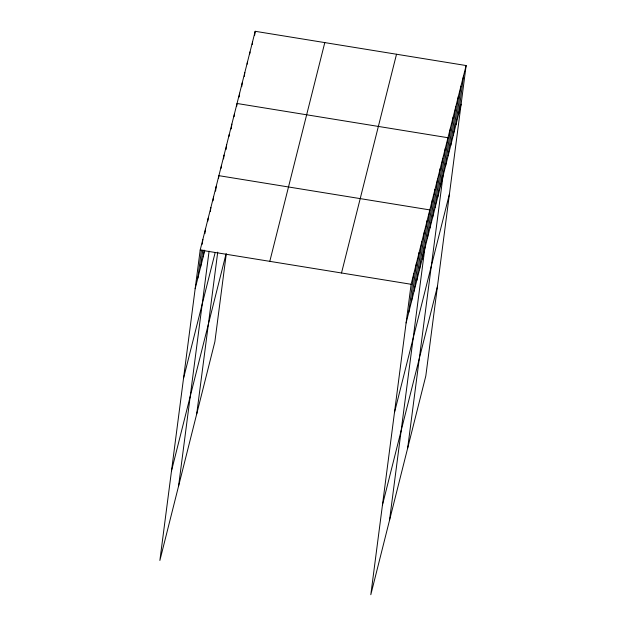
<?xml version="1.0" encoding="UTF-8"?>
<svg xmlns="http://www.w3.org/2000/svg" width="626" height="626" viewBox="0 0 626 626"><rect width="100%" height="100%" fill="white"/><g stroke="black" fill="none" stroke-linecap="round" stroke-linejoin="round"><path stroke-width="0.94" d="M466.127 65.542L411.125 284.282L370.811 594.7L425.813 375.952L466.127 65.542L255.189 31.3L200.187 250.048L159.873 560.458L214.875 341.718L226.276 253.929M197.839 278.085L201.478 250.056M202.229 244.25L202.855 239.422M200.508 267.459L202.769 250.064M204.905 233.631L205.531 228.795M203.176 256.832L204.06 250.071M207.824 221.072L208.2 218.169M210.367 211.408L210.876 207.542M213.043 200.79L213.544 196.924M215.587 191.126L216.213 186.298M178.574 486.089L209.084 251.151M218.513 178.574L218.889 175.671L429.827 209.913L389.513 520.323M221.103 168.261L221.479 165.358M223.568 158.91L224.077 155.045M226.041 149.567L226.667 144.731M229.006 136.358L229.257 134.426M231.229 128.94L231.855 124.112M234.069 116.694L234.445 113.799M196.72 413.903L217.731 252.153M236.659 106.389L237.043 103.486L447.981 137.728L407.659 448.138M239.132 97.038L239.633 93.172M241.722 86.724L242.223 82.859M244.312 76.419L244.821 72.546M247.16 64.173L247.411 62.24M249.751 53.859L250.001 51.927M252.223 44.509L252.599 41.613M254.688 35.166L255.189 31.3M408.778 312.327L413.794 273.656M411.446 301.701L416.47 263.037M414.122 291.074L419.138 252.411M416.791 280.448L421.814 241.785M419.459 269.822L424.483 231.158M422.135 259.203L427.159 220.54M427.401 238.263L432.417 199.6M429.992 227.95L435.015 189.287M432.582 217.637L437.605 178.973M435.18 207.323L440.195 168.66M437.77 197.01L442.793 158.347M440.36 186.704L445.383 148.041M445.548 166.078L450.571 127.414M448.146 155.764L453.161 117.101M450.736 145.451L455.759 106.788M453.326 135.138L458.349 96.474M455.924 124.824L460.939 86.161M458.514 114.519L463.537 75.856M195.163 288.711L204.741 250.635M183.52 378.386L215.188 252.45M171.516 470.783L226.049 253.913M269.798 261.347L324.8 42.599M341.514 272.983L396.516 54.243M406.102 322.946L461.112 104.206M394.458 412.628L449.46 193.88M382.455 505.025L437.464 286.278M200.187 250.048L411.125 284.282"/></g></svg>
